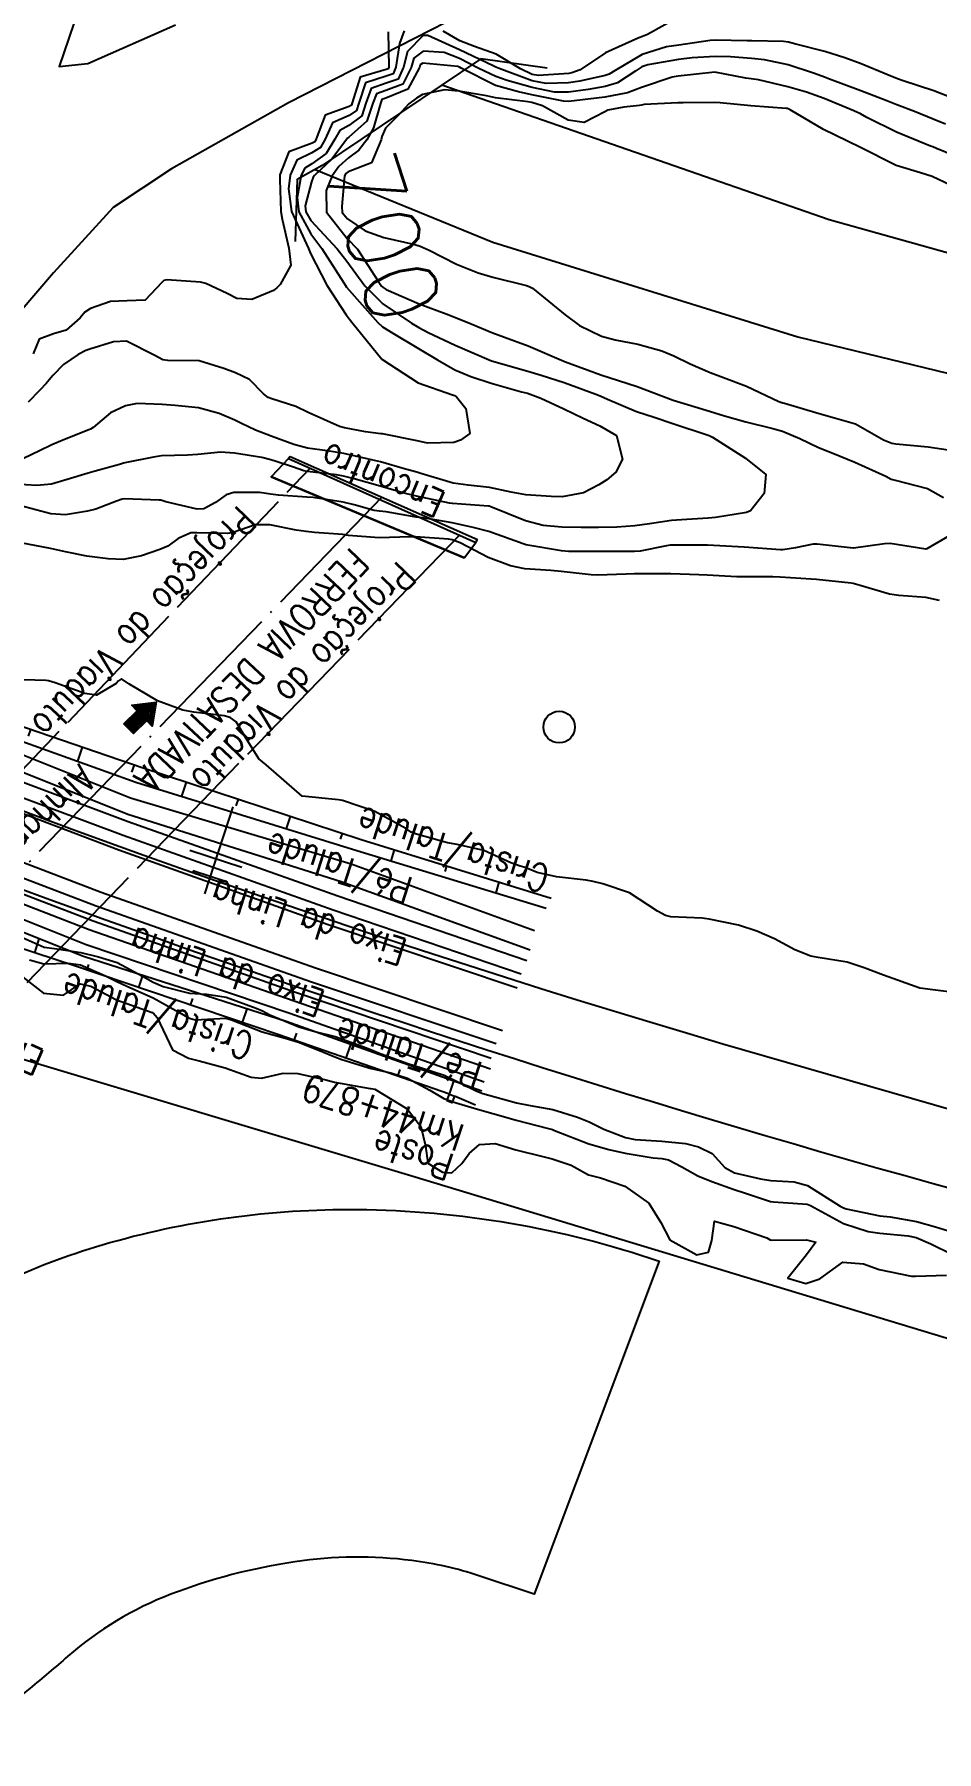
# Model space of a CAD drawing. Header units: metres. Extents: x 286371 to 293043, y 7462578 to 7466404.
# Drawn here: x 287484.1 to 287533.6, y 7465442.6 to 7465536.7 of the extents above; entities that cross this region are included whole.
import ezdxf
from ezdxf.enums import TextEntityAlignment as Align

# ---------------------------------------------------------------- set-up
doc = ezdxf.new("R2010")
doc.units = ezdxf.units.M
doc.header["$MEASUREMENT"] = 0
for name, pattern in [('CONTINUO', [0]), ('TRACEJADO', [8.7, 8, -0.7]), ('TRACO-PONTO', [9.4, 8, -0.7, 0, -0.7])]:
    doc.linetypes.add(name, pattern=pattern)
doc.layers.get('0').update_dxf_attribs({"color": 255})
for name, color, linetype in [('_POSTE', 45, 'Continuous'), ('ALINHAMENTO_PERFIL', 45, 'CONTINUO'), ('Cotas', 45, 'Continuous'), ('Curvas de Nivel 1m', 11, 'Continuous'), ('Curvas de Nivel 5m', 15, 'Continuous'), ('Divisas', 45, 'Continuous'), ('Edificações', 30, 'Continuous'), ('EIXO', 45, 'Continuous'), ('H_TALUDE', 45, 'Continuous'), ('LASTRO', 45, 'Continuous'), ('Linha Férrea', 20, 'Continuous'), ('Pontes_Viadutos_Tubos', 190, 'Continuous'), ('POSTE', 45, 'CONTINUO'), ('Postes', 20, 'Continuous'), ('TALUDE', 45, 'Continuous'), ('TEXTO', 45, 'Continuous'), ('TRILHO', 45, 'Continuous'), ('VIADUTO', 190, 'Continuous'), ('Vias primárias', 230, 'Continuous')]:
    doc.layers.add(name, color=color, linetype=linetype)
doc.styles.add('ROMANS', font='romans', dxfattribs={"height": 0.2})
doc.styles.get("Standard").update_dxf_attribs({"font": 'txt.shx'})
doc.styles.add('Style-STANDARD', font='STANDARD.shx')

# ---------------------------------------------------------------- blocks, each defined once
blk = doc.blocks.new('SIMB_POSTE')
at = {"color": 0, "linetype": 'Continuous', "flags": 128}
for points in [[(0, 0), (0, 5)], [(-1, 4), (1, 4)], [(-1.5, 3), (1.5, 3)]]:
    blk.add_lwpolyline(points, dxfattribs=at)
for tag in ['desc:', 'cota:', 'pto:']:
    blk.add_attdef(tag, (0, 0), '', height=1)
blk = doc.blocks.new('6F364C1AE16843CE18D0B4')
at = {"layer": 'H_TALUDE', "color": 32, "linetype": 'CONTINUO', "flags": 128}
for points in [[(-34.058, 11.609), (-34.333, 10.965)], [(-31.3, 10.43), (-31.434, 10.115)], [(-28.509, 9.334), (-28.737, 8.664)], [(-25.669, 8.367), (-25.791, 8.009)], [(-22.83, 7.399), (-23.09, 6.636)], [(-19.99, 6.432), (-20.128, 6.027)], [(-17.142, 5.489), (-17.396, 4.717)], [(-14.292, 4.551), (-14.411, 4.191)], [(-11.443, 3.613), (-11.662, 2.946)], [(-8.593, 2.676), (-8.694, 2.368)], [(-5.733, 1.771), (-5.916, 1.178)], [(-2.866, 0.885), (-2.957, 0.593)], [(0, 0), (-0.178, -0.576)]]:
    blk.add_lwpolyline(points, dxfattribs=at)
blk = doc.blocks.new('64A6187C4C4F46E518D0B4')
at = {"layer": 'H_TALUDE', "color": 32, "linetype": 'CONTINUO', "flags": 128}
for points in [[(-36.462, 13.535), (-36.29, 13.827)], [(-33.879, 12.01), (-33.34, 12.923)], [(-31.271, 10.537), (-31.057, 11.193)], [(-28.42, 9.605), (-28.053, 10.727)], [(-25.569, 8.672), (-25.415, 9.143)], [(-22.718, 7.739), (-22.468, 8.503)], [(-19.868, 6.8), (-19.765, 7.107)], [(-17.026, 5.841), (-16.803, 6.501)], [(-14.183, 4.882), (-14.064, 5.234)], [(-11.341, 3.923), (-11.087, 4.673)], [(-8.501, 2.955), (-8.366, 3.344)], [(-5.667, 1.97), (-5.405, 2.726)], [(-2.834, 0.985), (-2.706, 1.352)], [(0, 0), (0.247, 0.712)]]:
    blk.add_lwpolyline(points, dxfattribs=at)

msp = doc.modelspace()

# ---------------------------------------------------------------- hatches: boundary and pattern name
at = {"layer": 'TEXTO'}
msp.add_hatch(color=256, dxfattribs=at).paths.add_polyline_path([(287489.055, 7465498.913), (287489.785, 7465499.617), (287489.487, 7465499.926), (287490.822, 7465500.102), (287490.596, 7465498.775), (287490.298, 7465499.084), (287489.567, 7465498.38)])

# ---------------------------------------------------------------- linework, layer by layer
at = {"layer": 'ALINHAMENTO_PERFIL', "linetype": 'TRACO-PONTO', "flags": 128}
msp.add_lwpolyline([(287503.186, 7465511.323), (287477.667, 7465484.934)], dxfattribs=at)
at = {"layer": 'Curvas de Nivel 1m', "flags": 128}
for points, elevation in [([(287519.469, 7465537.638), (287517.733, 7465536.669), (287517.452, 7465536.553), (287517.259, 7465536.485), (287515.438, 7465535.65), (287514.052, 7465534.725), (287513.594, 7465534.559), (287513.421, 7465534.529), (287511.755, 7465534.423), (287511.42, 7465534.477), (287510.77, 7465534.774), (287509.436, 7465535.582), (287508.25, 7465536.004), (287507.446, 7465536.315), (287506.535, 7465536.838)], 701), ([(287504.396, 7465536.87), (287504.143, 7465536.175), (287503.953, 7465534.877), (287503.796, 7465534.502), (287503.416, 7465534.374), (287502.292, 7465534.02), (287501.915, 7465532.907), (287501.797, 7465532.5), (287501.384, 7465532.228), (287500.476, 7465531.829), (287500.067, 7465530.934), (287499.823, 7465530.472), (287499.353, 7465530.187), (287498.515, 7465529.788), (287498.162, 7465528.962), (287498.073, 7465528.213), (287498.235, 7465526.96), (287499.044, 7465525.181), (287499.162, 7465524.946), (287499.27, 7465524.676), (287500.169, 7465522.931), (287501.22, 7465521.313), (287501.533, 7465520.91), (287503.184, 7465518.884), (287505.165, 7465517.576), (287507.049, 7465516.933), (287507.155, 7465516.895), (287507.266, 7465516.823), (287507.779, 7465516.18), (287507.999, 7465514.811), (287507.495, 7465514.441), (287507.117, 7465514.322), (287505.674, 7465514.288), (287505.117, 7465514.414), (287503.222, 7465514.784), (287503.123, 7465514.798), (287502.283, 7465514.897), (287501.127, 7465515.112), (287500.854, 7465515.193), (287499.139, 7465515.957), (287498.474, 7465516.288), (287497.15, 7465516.7), (287496.952, 7465516.779), (287496.7, 7465516.984), (287495.927, 7465517.761), (287495.171, 7465518.126), (287494.53, 7465518.373), (287493.18, 7465518.784), (287491.448, 7465518.803), (287491.181, 7465518.845), (287490.753, 7465519.081), (287489.195, 7465519.864), (287488.487, 7465519.822), (287487.189, 7465519.434), (287486.971, 7465519.354), (287486.549, 7465519.144), (287485.744, 7465518.587), (287485.166, 7465517.985), (287484.79, 7465517.539), (287484.453, 7465517.175), (287483.804, 7465516.524)], 701), ([(287503.532, 7465536.805), (287503.567, 7465534.882), (287503.527, 7465534.779), (287503.422, 7465534.747), (287501.995, 7465534.326), (287501.545, 7465532.912), (287501.512, 7465532.793), (287501.391, 7465532.72), (287500.067, 7465532.251), (287499.58, 7465530.941), (287499.513, 7465530.791), (287499.361, 7465530.711), (287498.081, 7465530.236), (287497.594, 7465528.971), (287497.583, 7465528.718), (287497.646, 7465526.969), (287497.712, 7465526.554), (287498.078, 7465524.962), (287498.194, 7465524.026), (287497.61, 7465522.969), (287497.42, 7465522.793), (287497.239, 7465522.639), (287496.066, 7465522.157), (287495.232, 7465522.204), (287494.701, 7465522.48), (287493.544, 7465523.03), (287493.245, 7465523.098), (287491.399, 7465523.224), (287491.246, 7465523.191), (287491.13, 7465523.076), (287490.208, 7465522.111), (287489.229, 7465522.074), (287488.312, 7465522.034), (287487.222, 7465521.647), (287486.901, 7465521.457), (287486.66, 7465521.143), (287485.882, 7465520.477), (287485.201, 7465520.266), (287484.401, 7465519.971), (287484.076, 7465519.181)], 702), ([(287534.05, 7465531.748), (287533.388, 7465532.02), (287532.359, 7465532.44), (287531.399, 7465532.811), (287530.837, 7465533.028), (287529.41, 7465533.579), (287527.708, 7465534.221), (287527.421, 7465534.323), (287526.876, 7465534.523), (287525.431, 7465534.996), (287524.148, 7465535.277), (287523.436, 7465535.353), (287522.286, 7465535.441), (287521.437, 7465535.459), (287520.186, 7465535.38), (287519.434, 7465535.285), (287517.758, 7465534.997), (287517.427, 7465534.895), (287517.09, 7465534.679), (287516.096, 7465534.012), (287515.411, 7465533.808), (287514.477, 7465533.65), (287513.406, 7465533.509), (287512.641, 7465533.511), (287511.409, 7465533.753), (287510.05, 7465534.149), (287509.418, 7465534.358), (287508.484, 7465534.809), (287507.432, 7465535.347), (287506.597, 7465535.677), (287505.438, 7465535.755), (287504.935, 7465535.359), (287504.786, 7465534.864), (287504.335, 7465533.946), (287503.405, 7465533.591), (287502.889, 7465533.405), (287502.694, 7465532.895), (287502.366, 7465531.913), (287501.366, 7465531.037), (287501.296, 7465530.985), (287501.245, 7465530.916), (287500.448, 7465529.828), (287499.494, 7465528.942), (287499.419, 7465528.857), (287499.329, 7465528.585), (287498.983, 7465527.276), (287499.015, 7465526.949), (287499.297, 7465526.477), (287500.733, 7465524.923), (287501.264, 7465524.253), (287502.239, 7465522.9), (287503.23, 7465521.918), (287504.795, 7465520.861), (287505.211, 7465520.618), (287505.708, 7465520.345), (287507.197, 7465519.654), (287509.184, 7465518.794), (287511.176, 7465518.232), (287511.914, 7465518.012), (287513.167, 7465517.597), (287514.901, 7465516.956), (287515.147, 7465516.865), (287515.542, 7465516.698), (287517.134, 7465516.022), (287518.095, 7465515.695), (287519.125, 7465515.365), (287521, 7465514.732), (287521.115, 7465514.693), (287521.298, 7465514.612), (287523.097, 7465513.462), (287524.22, 7465512.567), (287524.117, 7465511.52), (287523.371, 7465510.58), (287523.158, 7465510.478), (287523.052, 7465510.457), (287521.448, 7465510.208), (287521.047, 7465510.173), (287519.598, 7465510.084), (287519.045, 7465510.036), (287517.841, 7465509.864), (287517.04, 7465509.745), (287516.05, 7465509.678), (287515.039, 7465509.668), (287514.097, 7465509.66), (287513.038, 7465509.676), (287512.02, 7465509.769), (287511.043, 7465510.019), (287509.141, 7465510.793), (287509.054, 7465510.823), (287509.017, 7465510.833), (287507.057, 7465510.974), (287506.882, 7465511.002), (287505.072, 7465511.37), (287504.402, 7465511.537), (287503.08, 7465511.917), (287501.661, 7465512.331), (287501.087, 7465512.476), (287500.704, 7465512.538), (287499.091, 7465512.724), (287498.906, 7465512.763), (287498.334, 7465512.96), (287497.392, 7465513.272), (287497.1, 7465513.369), (287496.597, 7465513.497), (287495.105, 7465513.724), (287494.34, 7465513.791), (287493.103, 7465513.657), (287492.534, 7465513.621), (287491.102, 7465513.594), (287490.669, 7465513.513), (287489.095, 7465513.197), (287489.022, 7465513.178), (287488.811, 7465513.109), (287487.475, 7465512.742), (287487.086, 7465512.629), (287485.947, 7465512.285), (287485.077, 7465512.04), (287484.289, 7465511.963), (287483.077, 7465512.031)], 699), ([(287535.35, 7465529.681), (287533.562, 7465530.421), (287533.365, 7465530.503), (287533.241, 7465530.551), (287531.377, 7465531.311), (287529.751, 7465532.117), (287529.391, 7465532.311), (287529.032, 7465532.49), (287527.404, 7465533.155), (287526.439, 7465533.499), (287525.413, 7465533.803), (287523.808, 7465534.179), (287523.419, 7465534.236), (287523.113, 7465534.275), (287521.424, 7465534.604), (287519.42, 7465534.376), (287519.089, 7465534.32), (287517.41, 7465533.756), (287516.628, 7465533.464), (287515.402, 7465533.226), (287514.939, 7465533.173), (287513.398, 7465532.996), (287513.129, 7465533.007), (287511.403, 7465533.362), (287510.657, 7465533.524), (287509.41, 7465533.872), (287507.521, 7465534.823), (287507.425, 7465534.878), (287507.35, 7465534.901), (287505.428, 7465535.089), (287505.287, 7465534.996), (287505.239, 7465534.857), (287504.604, 7465533.668), (287503.399, 7465533.181), (287503.186, 7465533.099), (287503.101, 7465532.889), (287502.722, 7465531.546), (287502.365, 7465530.899), (287501.927, 7465530.334), (287501.349, 7465529.905), (287500.824, 7465529.44), (287500.459, 7465528.928), (287500.13, 7465528.124), (287500.151, 7465526.932), (287501.283, 7465525.491), (287501.851, 7465524.906), (287502.984, 7465523.153), (287503.165, 7465522.886), (287503.243, 7465522.805), (287503.422, 7465522.701), (287505.23, 7465521.917), (287506.696, 7465521.358), (287507.219, 7465521.168), (287508.078, 7465520.811), (287509.207, 7465520.336), (287509.904, 7465520.084), (287511.197, 7465519.608), (287513.153, 7465518.767), (287513.184, 7465518.754), (287513.231, 7465518.734), (287515.171, 7465518.031), (287516.149, 7465517.705), (287517.158, 7465517.392), (287519.144, 7465516.644), (287521.135, 7465516.036), (287521.956, 7465515.777), (287523.127, 7465515.446), (287524.597, 7465515.088), (287525.12, 7465514.939), (287526.071, 7465514.54), (287527.107, 7465514.051), (287527.876, 7465513.739), (287529.095, 7465513.248), (287530.781, 7465512.469), (287531.082, 7465512.317), (287531.293, 7465512.249), (287533.074, 7465511.794), (287533.955, 7465511.304)], 698), ([(287534.331, 7465528.409), (287533.333, 7465528.887), (287532.679, 7465529.092), (287531.35, 7465529.493), (287529.364, 7465530.484), (287527.378, 7465531.462), (287525.547, 7465532.542), (287525.395, 7465532.604), (287525.325, 7465532.616), (287523.397, 7465532.756), (287521.704, 7465532.914), (287521.399, 7465532.935), (287519.688, 7465532.928), (287519.398, 7465532.919), (287517.558, 7465532.833), (287517.396, 7465532.791), (287517.302, 7465532.769), (287516.429, 7465532.689), (287515.566, 7465532.527), (287515.39, 7465532.428), (287514.267, 7465531.835), (287513.382, 7465531.962), (287511.985, 7465532.756), (287511.397, 7465532.94), (287511.189, 7465532.976), (287509.4, 7465533.2), (287508.907, 7465533.297), (287507.405, 7465533.555), (287506.609, 7465533.634), (287505.402, 7465533.384), (287505.081, 7465533.177), (287504.661, 7465532.865), (287504.049, 7465532.21), (287503.374, 7465531.541), (287503.183, 7465531.07), (287503.136, 7465530.888), (287502.606, 7465529.635), (287501.337, 7465529.133), (287501.207, 7465529.045), (287501.138, 7465528.917), (287500.979, 7465527.25), (287501.015, 7465526.919), (287501.299, 7465526.575), (287502.272, 7465525.917), (287503.284, 7465525.541), (287504.981, 7465525.157), (287505.277, 7465525.066), (287505.774, 7465524.847), (287507.263, 7465524.076), (287508.45, 7465523.612), (287509.253, 7465523.375), (287511.099, 7465522.913), (287511.246, 7465522.866), (287511.438, 7465522.762), (287513.223, 7465521.303), (287514.011, 7465520.722), (287515.205, 7465520.134), (287515.962, 7465519.934), (287517.2, 7465519.71), (287518.51, 7465519.332), (287519.182, 7465519.063), (287520.06, 7465518.631), (287521.167, 7465518.145), (287521.894, 7465517.872), (287523.156, 7465517.4), (287524.918, 7465516.558), (287525.143, 7465516.483), (287525.234, 7465516.462), (287527.135, 7465515.905), (287527.968, 7465515.675), (287529.127, 7465515.338), (287530.659, 7465514.471), (287531.111, 7465514.279), (287531.336, 7465514.236), (287533.109, 7465514.08), (287534.565, 7465513.865)], 697), ([(287534.254, 7465509.198), (287533.025, 7465508.486), (287532.98, 7465508.48), (287531.029, 7465508.778), (287530.722, 7465508.775), (287529.025, 7465508.529), (287528.989, 7465508.53), (287527.027, 7465508.746), (287526.813, 7465508.742), (287525.83, 7465508.542), (287525.139, 7465508.436), (287525.022, 7465508.435), (287523.024, 7465508.584), (287521.025, 7465508.697), (287520.941, 7465508.7), (287519.025, 7465508.697), (287518.981, 7465508.689), (287518.766, 7465508.648), (287517.325, 7465508.364), (287517.019, 7465508.34), (287515.367, 7465508.351), (287515.019, 7465508.346), (287513.4, 7465508.347), (287513.019, 7465508.383), (287511.067, 7465508.72), (287511.024, 7465508.728), (287510.922, 7465508.766), (287509.034, 7465509.436), (287508.186, 7465509.658), (287507.04, 7465509.913), (287505.766, 7465510.128), (287505.051, 7465510.225), (287503.425, 7465510.51), (287503.057, 7465510.549), (287502.757, 7465510.588), (287501.671, 7465510.905), (287501.066, 7465511.044), (287499.422, 7465511.3), (287499.07, 7465511.329), (287497.52, 7465511.425), (287497.072, 7465511.493), (287496.494, 7465511.572), (287495.072, 7465511.575), (287494.643, 7465511.448), (287494.062, 7465511.029), (287493.42, 7465510.677), (287493.058, 7465510.667), (287491.354, 7465511.07), (287491.065, 7465511.149), (287490.979, 7465511.162), (287489.066, 7465511.226), (287488.958, 7465511.214), (287488.644, 7465511.111), (287487.521, 7465510.663), (287487.055, 7465510.548), (287485.854, 7465510.35), (287485.053, 7465510.415), (287483.399, 7465510.849)], 698), ([(287533.735, 7465505.671), (287532.985, 7465505.82), (287531.503, 7465505.94), (287530.987, 7465506.017), (287529.384, 7465506.489), (287528.995, 7465506.586), (287528.887, 7465506.605), (287526.998, 7465506.811), (287526.697, 7465506.831), (287525, 7465506.942), (287524.602, 7465506.959), (287523, 7465506.96), (287522.621, 7465506.968), (287521.001, 7465507.053), (287520.547, 7465507.075), (287519.001, 7465507.129), (287518.531, 7465507.121), (287517.001, 7465507.116), (287516.571, 7465507.111), (287514.999, 7465507.056), (287514.639, 7465507.07), (287513.002, 7465507.257), (287512.445, 7465507.301), (287511.004, 7465507.397), (287510.222, 7465507.56), (287509.012, 7465508.01), (287507.467, 7465508.818), (287507.026, 7465508.986), (287506.839, 7465509.016), (287505.03, 7465509.144), (287504.737, 7465509.151), (287503.028, 7465509.091), (287501.351, 7465509.23), (287501.039, 7465509.272), (287499.49, 7465509.395), (287499.041, 7465509.433), (287498.484, 7465509.521), (287497.046, 7465509.8), (287496.242, 7465509.8), (287495.04, 7465509.392), (287494.728, 7465509.33), (287493.039, 7465509.372), (287492.725, 7465509.363), (287492.019, 7465509.06), (287491.462, 7465508.634), (287491.025, 7465508.447), (287490.006, 7465508.103), (287489.016, 7465507.913), (287488.196, 7465507.937), (287487.019, 7465508.099), (287485.843, 7465508.331), (287485.024, 7465508.509), (287483.395, 7465508.823)], 697), ([(287534.65, 7465484.166), (287532.654, 7465484.434), (287530.664, 7465485.141), (287529.602, 7465485.548), (287528.675, 7465485.858), (287527.087, 7465486.109), (287526.679, 7465486.184), (287525.808, 7465486.538), (287524.696, 7465487.138), (287523.721, 7465487.552), (287522.71, 7465487.873), (287521.108, 7465488.216), (287520.719, 7465488.264), (287519.013, 7465488.346), (287518.721, 7465488.408), (287518.285, 7465488.651), (287516.739, 7465489.653), (287515.29, 7465490.152), (287514.748, 7465490.278), (287514.377, 7465490.34), (287512.751, 7465490.527), (287511.692, 7465490.76), (287511.031, 7465491.042), (287510.759, 7465491.106), (287510.241, 7465491.303), (287508.772, 7465491.97), (287507.303, 7465492.299), (287506.778, 7465492.399), (287505.086, 7465492.86), (287504.786, 7465492.974), (287504.487, 7465493.171), (287502.802, 7465494.106), (287501.024, 7465494.708), (287500.811, 7465494.745), (287498.814, 7465494.954), (287496.839, 7465496.66), (287496.447, 7465496.99), (287495.751, 7465498.111), (287495.194, 7465499.01), (287494.878, 7465499.247), (287494.548, 7465499.351), (287492.882, 7465499.542), (287492.283, 7465499.657), (287490.896, 7465500.176), (287489.317, 7465501.098), (287488.918, 7465501.379), (287488.763, 7465501.26), (287488.631, 7465501.109), (287487.555, 7465500.47), (287486.905, 7465500.562), (287485.287, 7465501.159), (287484.916, 7465501.272), (287484.793, 7465501.289), (287482.916, 7465501.335)], 696), ([(287483.523, 7465487.182), (287484.687, 7465486.675), (287485.243, 7465486.599), (287486.683, 7465486.385), (287487.652, 7465486.148), (287488.675, 7465485.833), (287490.062, 7465485.083), (287490.659, 7465484.752), (287491.2, 7465484.523), (287492.651, 7465484.154), (287493.584, 7465484.096), (287494.648, 7465483.938), (287496.287, 7465483.342), (287496.637, 7465483.185), (287497.05, 7465482.978), (287498.624, 7465482.312), (287499.504, 7465482.058), (287500.617, 7465481.791), (287502.345, 7465481.161), (287502.606, 7465481.044), (287503.005, 7465480.888), (287504.596, 7465480.305), (287505.399, 7465480.046), (287506.587, 7465479.673), (287508.353, 7465478.808), (287508.572, 7465478.711), (287508.704, 7465478.67), (287510.555, 7465478.158), (287511.304, 7465478.012), (287512.55, 7465477.787), (287513.898, 7465477.37), (287514.54, 7465477.107), (287515.344, 7465476.702), (287516.528, 7465476.251), (287517.052, 7465476.151), (287518.525, 7465476.057), (287519.807, 7465475.919), (287520.521, 7465475.748), (287521.278, 7465475.372), (287521.968, 7465474.602), (287522.5, 7465474.319), (287523.92, 7465473.991), (287524.494, 7465473.901), (287525.769, 7465473.815), (287526.49, 7465473.619), (287528.291, 7465472.497), (287528.473, 7465472.391), (287528.62, 7465472.344), (287530.467, 7465471.97), (287531.024, 7465471.898), (287532.462, 7465471.658), (287533.515, 7465471.362), (287534.454, 7465471.071)], 696), ([(287483.875, 7465485.977), (287484.673, 7465485.764), (287486.016, 7465485.802), (287486.673, 7465485.706), (287488.035, 7465485.114), (287488.659, 7465484.787), (287489.21, 7465484.541), (287490.646, 7465483.898), (287492.189, 7465483.051), (287492.63, 7465482.79), (287492.973, 7465482.695), (287494.631, 7465482.782), (287494.938, 7465482.701), (287496.62, 7465482.035), (287497.891, 7465481.689), (287498.612, 7465481.475), (287499.98, 7465480.934), (287500.6, 7465480.672), (287500.989, 7465480.528), (287502.591, 7465480.037), (287503.68, 7465479.786), (287504.584, 7465479.504), (287505.817, 7465478.846), (287506.567, 7465478.384), (287507.243, 7465478.142), (287508.553, 7465477.762), (287509.972, 7465477.357), (287510.541, 7465477.209), (287512.313, 7465476.748), (287512.533, 7465476.685), (287512.633, 7465476.642), (287514.522, 7465475.913), (287515.614, 7465475.602), (287516.515, 7465475.398), (287518.039, 7465475.133), (287518.511, 7465475.098), (287518.886, 7465475.025), (287519.609, 7465474.638), (287520.497, 7465474.151), (287521.256, 7465473.849), (287522.486, 7465473.401), (287523.096, 7465473.195), (287524.477, 7465472.755), (287524.639, 7465472.724), (287526.475, 7465472.596), (287526.667, 7465472.522), (287528.46, 7465471.547), (287529.826, 7465471.102), (287530.452, 7465471.003), (287532.019, 7465470.873), (287532.449, 7465470.783), (287533.258, 7465470.422), (287534.436, 7465469.847)], 697), ([(287483.33, 7465485.184), (287484.649, 7465484.165), (287485.742, 7465484.054), (287486.657, 7465484.669), (287487.244, 7465484.537), (287488.644, 7465483.799), (287490.607, 7465483.102), (287490.634, 7465483.09), (287490.66, 7465483.074), (287490.874, 7465482.828), (287491.709, 7465481.058), (287492.597, 7465480.594), (287493.174, 7465480.457), (287494.59, 7465480.072), (287496.02, 7465479.555), (287496.582, 7465479.51), (287497.783, 7465479.77), (287498.586, 7465479.755), (287500.108, 7465479.405), (287500.579, 7465479.286), (287502.534, 7465478.936), (287502.575, 7465478.931), (287502.797, 7465478.891), (287504.558, 7465477.823), (287505.312, 7465476.853), (287505.575, 7465475.797), (287505.707, 7465474.846), (287506.497, 7465474.348), (287507.014, 7465474.309), (287507.555, 7465474.819), (287507.954, 7465475.374), (287508.52, 7465475.87), (287509.387, 7465475.926), (287510.516, 7465475.583), (287512.07, 7465475.192), (287512.509, 7465475.09), (287513.542, 7465474.729), (287514.496, 7465474.204), (287515.161, 7465474.038), (287516.487, 7465473.58), (287517.807, 7465472.664), (287518.458, 7465471.598), (287518.951, 7465470.647), (287520.432, 7465469.818), (287521.082, 7465469.967), (287521.254, 7465470.612), (287521.409, 7465471.661), (287522.456, 7465471.369), (287524.265, 7465470.749), (287524.445, 7465470.651), (287524.516, 7465470.634), (287526.446, 7465470.648), (287526.944, 7465470.517), (287526.433, 7465469.817), (287525.414, 7465468.549), (287526.41, 7465468.246), (287527.164, 7465468.519), (287528.428, 7465469.425), (287529.57, 7465469.334), (287530.422, 7465469.014), (287532.202, 7465468.653), (287532.417, 7465468.656), (287534.109, 7465468.719)], 698)]:
    msp.add_lwpolyline(points, dxfattribs=dict(at, elevation=elevation))
at = {"layer": 'Curvas de Nivel 5m', "elevation": 700, "flags": 128}
msp.add_lwpolyline([(287534.765, 7465533.043), (287533.411, 7465533.575), (287531.736, 7465534.133), (287531.421, 7465534.234), (287530.837, 7465534.463), (287529.433, 7465535.058), (287528.55, 7465535.385), (287527.442, 7465535.739), (287525.862, 7465536.124), (287525.449, 7465536.234), (287525.179, 7465536.277), (287523.45, 7465536.316), (287523.194, 7465536.322), (287521.45, 7465536.343), (287521.164, 7465536.325), (287519.446, 7465536.086), (287518.778, 7465535.982), (287517.438, 7465535.572), (287515.953, 7465534.697), (287515.626, 7465534.497), (287515.42, 7465534.424), (287514.028, 7465534.112), (287513.413, 7465534.021), (287512.186, 7465533.979), (287511.414, 7465534.127), (287509.605, 7465534.792), (287509.425, 7465534.872), (287509.283, 7465534.94), (287507.439, 7465535.82), (287505.698, 7465536.603), (287505.45, 7465536.611), (287504.582, 7465535.723), (287504.358, 7465534.87), (287504.066, 7465534.223), (287503.411, 7465533.99), (287502.591, 7465533.711), (287502.299, 7465532.901), (287502.081, 7465532.206), (287501.375, 7465531.677), (287500.886, 7465531.407), (287500.611, 7465530.926), (287500.134, 7465530.151), (287499.344, 7465529.582), (287498.952, 7465529.338), (287498.765, 7465528.953), (287498.54, 7465527.732), (287498.629, 7465526.955), (287499.286, 7465525.75), (287499.892, 7465524.935), (287501.096, 7465523.067), (287501.186, 7465522.915), (287501.243, 7465522.829), (287502.963, 7465520.888), (287503.211, 7465520.658), (287503.776, 7465520.306), (287505.193, 7465519.467), (287506.22, 7465518.839), (287507.176, 7465518.297), (287508.052, 7465517.931), (287509.166, 7465517.57), (287510.833, 7465517.095), (287511.158, 7465517.011), (287511.896, 7465516.753), (287513.143, 7465516.157), (287514.21, 7465515.641), (287515.122, 7465515.232), (287516.032, 7465514.691), (287516.368, 7465513.412), (287515.99, 7465512.691), (287515.501, 7465512.275), (287515.073, 7465511.997), (287514.218, 7465511.566), (287513.063, 7465511.339), (287512.456, 7465511.35), (287511.064, 7465511.451), (287510.256, 7465511.587), (287509.07, 7465511.856), (287507.906, 7465511.983), (287507.079, 7465512.093), (287505.318, 7465512.623), (287505.092, 7465512.689), (287504.477, 7465512.864), (287503.1, 7465513.257), (287502.62, 7465513.373), (287501.106, 7465513.71), (287500.183, 7465513.853), (287499.11, 7465514.011), (287498.364, 7465514.21), (287497.119, 7465514.662), (287496.251, 7465514.998), (287495.484, 7465515.362), (287495.132, 7465515.54), (287494.264, 7465515.901), (287493.142, 7465516.222), (287491.858, 7465516.349), (287491.144, 7465516.401), (287489.785, 7465516.454), (287489.142, 7465516.333), (287488.315, 7465515.938), (287487.366, 7465515.131), (287487.214, 7465515.042), (287487.122, 7465515.009), (287485.788, 7465514.48), (287485.109, 7465514.183), (287484.426, 7465513.853), (287483.094, 7465513.223)], dxfattribs=at)
at = {"layer": 'Divisas'}
msp.add_lwpolyline([(287462.501, 7465480.642), (287465.314, 7465485.559), (287469.433, 7465482.699), (287473.05, 7465486.563), (287483.248, 7465484.355), (287481.188, 7465481.244), (287505.013, 7465474.105), (287533.314, 7465465.51), (287568.562, 7465454.848), (287598.522, 7465446.249), (287616.522, 7465440.867), (287644.868, 7465432.677), (287675.483, 7465423.926), (287700.526, 7465416.632), (287720.386, 7465411.758), (287772.201, 7465395.224), (287791.174, 7465388.072), (287809.365, 7465379.935)], dxfattribs=at)
at = {"layer": 'Edificações', "elevation": 697.231}
msp.add_lwpolyline([(287456.952, 7465435.402, -0.071626), (287458.922, 7465442.643, -0.015856), (287461.472, 7465448.055, -0.032372), (287464.818, 7465453.678, -0.043357), (287468.264, 7465457.869, -0.049273), (287477.124, 7465465.294, -0.078721), (287487.856, 7465470.372, -0.073595), (287501.828, 7465472.311, -0.080647), (287518.376, 7465469.471), (287511.522, 7465451.24), (287508.499, 7465452.246, 0.048931), (287504.829, 7465453.081, 0.068244), (287498.413, 7465453.014, 0.054829), (287491.627, 7465451.235, 0.088017), (287485.978, 7465447.838, -0.008168), (287483.892, 7465446.079, 0.100744), (287479.391, 7465440.576, 0.050704)], format="xyb", dxfattribs=at)
at = {"layer": 'EIXO', "linetype": 'CONTINUO'}
for points in [[(287510.807, 7465485.206, 695.22), (287500.512, 7465488.709, 695.167), (287489.017, 7465492.786, 695.148), (287478.927, 7465496.556, 695.115), (287471.754, 7465499.43, 695.094), (287461.809, 7465503.565, 695.086), (287449.997, 7465508.788, 695.09)], [(287509.446, 7465481.377, 695.186), (287499.278, 7465484.77, 695.199), (287487.533, 7465488.927, 695.197), (287477.527, 7465492.735, 695.201), (287470.098, 7465495.721, 695.204), (287460.206, 7465499.765, 695.199), (287448.482, 7465504.908, 695.193)]]:
    msp.add_polyline3d(points, dxfattribs=at)
at = {"layer": 'LASTRO', "linetype": 'CONTINUO'}
for points in [[(287450.676, 7465510.149, 695.069), (287462.269, 7465505.007, 695.012), (287472.268, 7465500.597, 695.053), (287479.358, 7465497.92, 695.092), (287489.261, 7465493.959, 695.12), (287500.945, 7465490.277, 695.078), (287511.31, 7465486.523, 695.135)], [(287511.549, 7465487.57, 694.89), (287501.493, 7465491.225, 694.761), (287489.419, 7465494.839, 695.03), (287479.807, 7465498.666, 694.909), (287472.783, 7465501.52, 694.716), (287462.526, 7465505.522, 694.704)], [(287508.79, 7465479.283, 695.142), (287498.146, 7465483.036, 695.006), (287486.989, 7465486.806, 695.023), (287476.644, 7465490.922, 695.083), (287469.718, 7465493.866, 695.245), (287459.41, 7465498.099, 695.25), (287447.404, 7465502.815, 694.934)], [(287509.139, 7465479.992, 695.225), (287498.318, 7465483.733, 695.234), (287487.152, 7465487.622, 695.215), (287477, 7465491.553, 695.245), (287469.823, 7465494.505, 695.244), (287447.77, 7465503.641, 695.271)]]:
    msp.add_polyline3d(points, dxfattribs=at)
at = {"layer": 'Linha Férrea'}
for points in [[(286381.904, 7466191.536, -0.034817), (286483.632, 7466136.228), (286637.591, 7466036.029), (286881.465, 7465875.709), (287117.31, 7465719.492, 0.005418), (287238.164, 7465637.942, 0.010292), (287320.607, 7465583.016, 0.018788), (287399.315, 7465533.455, 0.057979), (287521.866, 7465481.386), (287711.724, 7465426.477, -0.002898), (287879.49, 7465377.762), (287927.275, 7465363.247), (287977.962, 7465347.669), (288011.308, 7465337.663), (288037.937, 7465330.828), (288090.192, 7465315.26), (288107.16, 7465310.122)], [(287835.179, 7465381.466, 0.010304), (287693.156, 7465427.508), (287537.994, 7465472.45, -0.040382), (287441.992, 7465506.855, -0.042368), (287320.572, 7465578.566, -0.008489), (287246.958, 7465627.065, -0.004773), (287110.875, 7465718.76), (286883.882, 7465869.126), (286836.139, 7465900.582), (286681.718, 7466001.989, 0.002623), (286488.21, 7466128.277, 0.036116), (286381.904, 7466186.943, 0.036116)]]:
    msp.add_lwpolyline(points, format="xyb", dxfattribs=at)
at = {"layer": 'Pontes_Viadutos_Tubos'}
msp.add_lwpolyline([(287512.237, 7465534.827), (287508.605, 7465535.334), (287508.605, 7465535.334), (287499.904, 7465529.483), (287498.544, 7465528.716), (287498.428, 7465525.318)], dxfattribs=at)
at = {"layer": 'POSTE', "linetype": 'CONTINUO'}
msp.add_polyline3d([(287506.737, 7465478.263, 696.729), (287506.885, 7465478.625, 695.883), (287507.157, 7465478.514, 695.857), (287507.01, 7465478.152, 695.857)], close=True, dxfattribs=at)
at = {"layer": 'Postes'}
msp.add_circle((287512.893, 7465498.728), 0.866, dxfattribs=at)
at = {"layer": 'TALUDE', "linetype": 'CONTINUO'}
for points in [[(287512.461, 7465489.341, 695.7), (287502.055, 7465492.555, 695.559), (287490.054, 7465496.505, 695.612), (287479.966, 7465499.942, 695.533), (287473.186, 7465502.84, 695.62)], [(287473.091, 7465502.106, 694.918), (287479.943, 7465499.219, 695.103), (287489.711, 7465495.711, 695.05), (287501.803, 7465491.978, 694.85), (287512.178, 7465488.807, 694.93)], [(287506.885, 7465478.625, 695.883), (287497.488, 7465481.891, 697.079), (287486.347, 7465485.65, 697.177), (287475.36, 7465489.245, 697.561), (287469.082, 7465492.95, 696.187)], [(287508.663, 7465478.791, 695.239), (287497.941, 7465482.612, 695.057), (287486.837, 7465486.163, 695.029), (287476.351, 7465490.34, 695.281), (287469.6, 7465493.245, 695.294)], [(287508.317, 7465478.025, 696.807), (287507.157, 7465478.514, 695.857)]]:
    msp.add_polyline3d(points, dxfattribs=at)
at = {"layer": 'TEXTO', "linetype": 'CONTINUO', "flags": 128}
for points in [[(287489.896, 7465498.697), (287489.92, 7465499.983)], [(287489.998, 7465498.795), (287490.02, 7465499.996)], [(287490.099, 7465498.893), (287490.12, 7465500.01)], [(287490.201, 7465498.991), (287490.22, 7465500.023)], [(287490.303, 7465499.079), (287490.321, 7465500.036)], [(287490.401, 7465498.978), (287490.421, 7465500.049)], [(287490.499, 7465498.876), (287490.521, 7465500.063)], [(287490.597, 7465498.782), (287490.622, 7465500.076)], [(287490.71, 7465499.442), (287490.722, 7465500.089)], [(287489.202, 7465499.055), (287489.197, 7465498.765)], [(287489.304, 7465499.153), (287489.295, 7465498.663)], [(287489.406, 7465499.251), (287489.393, 7465498.561)], [(287489.491, 7465498.459), (287489.508, 7465499.349)], [(287489.519, 7465499.93), (287489.518, 7465499.894)], [(287489.59, 7465498.402), (287489.61, 7465499.447)], [(287489.619, 7465499.943), (287489.616, 7465499.792)], [(287489.692, 7465498.5), (287489.711, 7465499.545)], [(287489.719, 7465499.957), (287489.714, 7465499.69)], [(287489.794, 7465498.598), (287489.819, 7465499.97)], [(287489.1, 7465498.957), (287489.099, 7465498.867)]]:
    msp.add_lwpolyline(points, dxfattribs=at)
at = {"layer": 'TEXTO', "linetype": 'CONTINUO'}
msp.add_polyline3d([(287489.055, 7465498.913, 0), (287489.785, 7465499.617, 0), (287489.487, 7465499.926, 0), (287490.822, 7465500.102, 0), (287490.596, 7465498.775, 0), (287490.298, 7465499.084, 0), (287489.567, 7465498.38, 0)], close=True, dxfattribs=at)
at = {"layer": 'TRILHO', "linetype": 'CONTINUO'}
for points in [[(287511.127, 7465485.933, 695.384), (287500.775, 7465489.465, 695.324), (287489.291, 7465493.538, 695.306), (287479.216, 7465497.302, 695.266), (287472.056, 7465500.17, 695.248), (287462.124, 7465504.3, 695.24), (287450.273, 7465509.54, 695.24)], [(287510.593, 7465484.425, 695.427), (287500.248, 7465487.907, 695.383), (287488.764, 7465491.981, 695.361), (287478.657, 7465495.827, 695.333), (287471.469, 7465498.658, 695.311), (287461.399, 7465502.851, 695.304), (287449.662, 7465508.048, 695.31)], [(287509.796, 7465482.09, 695.363), (287499.539, 7465485.526, 695.368), (287487.809, 7465489.678, 695.371), (287477.818, 7465493.48, 695.369), (287470.398, 7465496.463, 695.368), (287460.518, 7465500.502, 695.36), (287448.804, 7465505.64, 695.363)], [(287509.162, 7465480.573, 695.38), (287498.508, 7465484.168, 695.401), (287487.36, 7465488.098, 695.394), (287477.242, 7465491.972, 695.403), (287469.937, 7465494.859, 695.411), (287459.821, 7465499.048, 695.408), (287448.036, 7465504.236, 695.392)]]:
    msp.add_polyline3d(points, dxfattribs=at)
at = {"layer": 'VIADUTO', "linetype": 'TRACEJADO', "flags": 128}
for points in [[(287473.982, 7465486.415), (287499.231, 7465512.894)], [(287507.43, 7465509.238), (287482.065, 7465483.008)]]:
    msp.add_lwpolyline(points, dxfattribs=at)
at = {"layer": 'VIADUTO', "linetype": 'CONTINUO'}
for points in [[(287498.064, 7465513.435, 700.489), (287497.13, 7465512.463, 700.502), (287507.706, 7465508.026, 700.496), (287508.33, 7465508.848, 700.505)], [(287498.156, 7465513.558, 701.814), (287498.064, 7465513.435, 700.489), (287508.33, 7465508.848, 700.505), (287508.416, 7465508.999, 701.815)], [(287498.156, 7465513.558, 701.814), (287508.416, 7465508.999, 701.815)], [(287497.13, 7465512.463, 700.502), (287497.119, 7465512.443, 698.483), (287507.695, 7465508.003, 696.449), (287507.706, 7465508.026, 700.496)]]:
    msp.add_polyline3d(points, dxfattribs=at)
at = {"layer": 'Vias primárias'}
for points in [[(287642.412, 7465532.308), (287638.98, 7465531.292, -0.139877), (287634.007, 7465531.243, -0.099729), (287628.887, 7465533.824, -0.027754), (287622.01, 7465539.871, 0.087729), (287619.67, 7465541.478, 0.045285), (287615.319, 7465542.999), (287595.999, 7465548.66), (287591.513, 7465550.218), (287587.076, 7465552.409), (287577.319, 7465555.775), (287564.239, 7465551.291), (287552.71, 7465547.536), (287549.825, 7465546.848), (287541.537, 7465545.485), (287537.922, 7465544.846), (287529.877, 7465542.509), (287521.588, 7465540.951), (287511.878, 7465539.143), (287507.588, 7465537.779), (287498.061, 7465532.913), (287491.657, 7465529.299), (287488.467, 7465527.188, -2.404052)], [(287506.473, 7465533.9), (287527.677, 7465526.539), (287536.627, 7465524.037, 0.004849), (287547.267, 7465521.174, 0.066242), (287559.67, 7465519.668, 0.019412), (287566.423, 7465520.008, 0.007588), (287579.902, 7465521.418, -0.039415), (287588.259, 7465521.758, -0.029293), (287602.799, 7465520.347, -0.035238), (287614.664, 7465517.622, 0.010245), (287629.982, 7465513.288, -0.016403), (287657.402, 7465505.165, 0.022186), (287678.99, 7465499.04, 0.13868), (287689.005, 7465499.476, 0.06429), (287691.831, 7465500.833, 3.37616)], [(287499.536, 7465529.275), (287509.26, 7465525.282), (287525.961, 7465520.11), (287549.359, 7465514.42, 0.033389), (287555.501, 7465513.355, 0.052574), (287564.067, 7465513.355, -0.005225), (287570.266, 7465513.943, 0.026292), (287576.016, 7465514.734, -0.03371), (287580.313, 7465515.26, 0.002843), (287587.119, 7465515.67, -0.04231), (287595.134, 7465515.521, -0.034162), (287609.194, 7465513.084, -0.012405), (287618.741, 7465510.497, 0.002373), (287625.877, 7465508.408, -0.004803), (287637.793, 7465504.858), (287660.976, 7465497.79), (287689.306, 7465488.73), (287715.789, 7465480.477), (287741.15, 7465472.558), (287762.38, 7465465.814), (287789.085, 7465457.556), (287804.335, 7465452.844), (287813.353, 7465449.754, -0.039438)], [(287488.467, 7465527.188), (287485.185, 7465523.607), (287482.398, 7465520.335), (287479.267, 7465514.32), (287470.952, 7465498.908), (287468.748, 7465495.187, -0.050152), (287465.619, 7465490.939, 0.074405), (287463.757, 7465488.136), (287455.198, 7465473.613), (287448.252, 7465461.334), (287440.62, 7465448.318), (287433.577, 7465436.094)]]:
    msp.add_lwpolyline(points, format="xyb", dxfattribs=at)
at = {"layer": 'Vias primárias', "elevation": 696.764}
msp.add_lwpolyline([(287489.033, 7465545.26), (287485.504, 7465534.915), (287487.067, 7465535.075), (287491.876, 7465537.197)], dxfattribs=at)

# ---------------------------------------------------------------- block references
at = {"layer": '_POSTE', "rotation": 161.9999999867754}
msp.add_blockref('SIMB_POSTE', (287495.015, 7465494.357, 695.184), dxfattribs=at)
at = {"layer": 'H_TALUDE'}
for name, p in [('6F364C1AE16843CE18D0B4', (287509.595, 7465490.227)), ('64A6187C4C4F46E518D0B4', (287506.885, 7465478.625))]:
    msp.add_blockref(name, p, dxfattribs=at)

# ---------------------------------------------------------------- texts
at = {"layer": 'Cotas', "style": 'Style-STANDARD'}
msp.add_text('700', height=4, rotation=287.83665, dxfattribs=at).set_placement((287503.264, 7465525.542, 700), align=Align.MIDDLE_CENTER)
at = {"layer": 'TEXTO', "style": 'ROMANS', "width": 0.8}
for s, rotation, p in [('Encontro', 156.93616, (287506.758, 7465511.538)), ('Projeção do Viaduto', 226.27565, (287495.32, 7465510.921)), ('FERROVIA DESATIVADA', 226.46108, (287501.49, 7465508.623)), ('Projeção do Viaduto', 226.03705, (287504.069, 7465507.87)), ('Alinhamento Perfil', 224.89653, (287486.581, 7465496.761)), ('Crista/Talude', 162.26935, (287512.466, 7465491.057)), ('Pé/Talude', 162.26935, (287504.962, 7465490.45)), ('Eixo da Linha', 162.26935, (287504.658, 7465487.057)), ('Eixo da Linha', 161.21158, (287500.159, 7465484.232)), ('Crista/Talude', 161.66429, (287496.262, 7465481.876)), ('Encontro', 156.93616, (287484.787, 7465480.98)), ('Pé/Talude', 162.26935, (287508.775, 7465480.325)), ('Km44+879', 161.66429, (287507.798, 7465476.906)), ('Poste', 161.66429, (287507.222, 7465475.29))]:
    msp.add_text(s, height=1.5, rotation=rotation, dxfattribs=at).set_placement(p)

doc.saveas('drawing.dxf')
